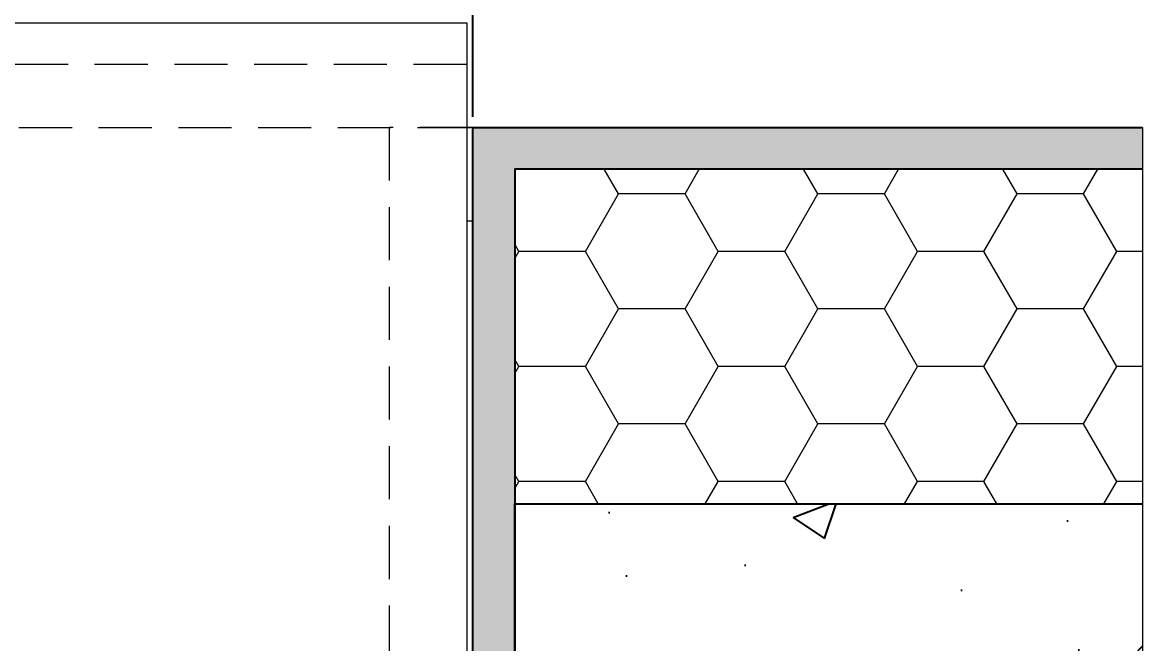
# Model space of a CAD drawing. Header units: millimetres. Extents: x -20000 to 230000, y -17405 to 24510.
# Drawn here: x 5232.3 to 5500, y -5705.5 to -5557 of the extents above; entities that cross this region are included whole.
import ezdxf

# ---------------------------------------------------------------- set-up
doc = ezdxf.new("R2010")
doc.units = ezdxf.units.MM
doc.header["$PDMODE"] = 35
doc.header["$PDSIZE"] = 0.5
doc.linetypes.add('CACHE', pattern=[9.524999999999999, 6.35, -3.175])
doc.layers.get('0').update_dxf_attribs({"lineweight": 13})
doc.layers.get('Defpoints').update_dxf_attribs({"true_color": 0xc2a584})
doc.layers.add('0 - Invisible', color=43, linetype='Continuous', lineweight=0, plot=False)
for name, color, linetype, lineweight in [('1 - Aluminium', 150, 'Continuous', 13), ('1 - BETON', 251, 'Continuous', 25), ('1 - Cotation', 32, 'Continuous', 13), ('1 - INTERROMPU', 253, 'CACHE', 13), ('1 - Isolant', 132, 'Continuous', 13)]:
    doc.layers.add(name, color=color, linetype=linetype, lineweight=lineweight)
doc.styles.add('Texte Poralu', font='tahomabd.ttf')
doc.dimstyles.new('100 - 1000', dxfattribs={"dimtxt": 15, "dimasz": 15, "dimexe": 5, "dimexo": 2.5, "dimgap": 8, "dimtad": 1, "dimdec": 1, "dimtxsty": 'Texte Poralu', "dimcen": 10, "dimazin": 0, "dimtfac": 1, "dimtdec": 1, "dimtmove": 0, "dimatfit": 3, "dimfxl": 1, "dimarcsym": 0})

# ---------------------------------------------------------------- blocks, each defined once
blk = doc.blocks.new('*U842')
at = {"layer": '1 - Isolant'}
h = blk.add_hatch(dxfattribs=at)
h.set_pattern_fill('HONEY', color=256, scale=5, style=0)
h.set_pattern_definition([(0, (110.0000906813141, 79.99999999999812), (23.8125, 13.748153225), [15.875, -31.75]), (120, (110.0000906813141, 79.99999999999812), (-23.81249994797095, 13.74815331511695), [15.87499999999995, -31.7499999999999]), (59.99999999999999, (110.0000906813141, 79.99999999999812), (5.202904551637744e-08, 27.49630654011694), [-31.75, 15.875])])
h.paths.add_polyline_path([(-149.9999933903616, 0), (1.818989403545856e-12, -9.094947017729282e-13), (9.237055564881302e-13, 79.99999999999818), (-149.9999933903625, 79.99999999999906)])
at = {"layer": '0 - Invisible'}
blk.add_lwpolyline([(-149.9999933903625, 79.99999999999906), (-149.9999933903616, 0)], dxfattribs=at)
at = {"layer": '1 - Isolant'}
blk.add_lwpolyline([(-149.9999933903616, 0), (0, 0), (0, 0), (1.818989403545856e-12, -9.094947017729282e-13), (9.237055564881302e-13, 79.99999999999818), (-149.9999933903625, 79.99999999999906)], dxfattribs=at)
blk = doc.blocks.new('*U930')
at = {"layer": '1 - Aluminium'}
blk.add_line((339.9998078140451, 197.6115097641086), (338.4998078140415, 197.6115097641086), dxfattribs=at)
at = {"layer": '1 - Aluminium', "linetype": 'CACHE', "ltscale": 2}
blk.add_lwpolyline([(-338.499807814027, 244.9998312581155), (338.499807814027, 244.9998312581155), (338.499807814027, 234.9998312581292), (-338.499807814027, 234.9998312581292)], close=True, dxfattribs=at)
at = {"layer": '1 - Aluminium', "linetype": 'ByBlock', "ltscale": 2}
for points in [[(-338.499807814027, 24.99999999998542), (-338.499807814027, 244.9998312581155), (338.499807814027, 244.9998312581201), (338.499807814027, 24.99999999998542)], [(339.999807814027, 24.99999999998542), (339.999807814027, 219.9998465438866), (338.499807814027, 219.9998465438866), (338.499807814027, 24.99999999998542)]]:
    blk.add_lwpolyline(points, dxfattribs=at)
at = {"layer": '1 - Aluminium', "linetype": 'CACHE', "ltscale": 2}
for points in [[(339.999807814027, 219.9998465438866), (319.999807814027, 219.9998465438866), (319.999807814027, 1.201488842928484), (339.999807814027, 1.201488842928484), (339.999807814027, 24.99999999998542)], [(339.999807814027, 24.99999999998542), (339.999807814027, 219.9998465438866)]]:
    blk.add_lwpolyline(points, dxfattribs=at)
blk = doc.blocks.new('*D915')
at = {"layer": '1 - Cotation', "color": 0, "lineweight": -2, "transparency": 16777216}
for p, q in [((4660.000043760235, -5579.57160276395), (4660.000043760235, -5504.25662904763)), ((5340.000016256396, -5579.571921230534), (5340.000016256396, -5504.25662904763)), ((4675.000043760235, -5509.25662904763), (5325.000016256396, -5509.25662904763))]:
    blk.add_line(p, q, dxfattribs=at)
at = {"layer": '1 - Cotation', "color": 0, "transparency": 16777216}
for points in [[(4675.000043760235, -5506.75662904763), (4675.000043760235, -5511.75662904763), (4660.000043760235, -5509.25662904763)], [(5325.000016256396, -5506.75662904763), (5325.000016256396, -5511.75662904763), (5340.000016256396, -5509.25662904763)]]:
    blk.add_solid(points, dxfattribs=at)
at = {"layer": 'Defpoints', "color": 0, "transparency": 16777216}
for p in [(5340.000016256396, -5509.25662904763), (4660.000043760235, -5582.07160276395), (5340.000016256396, -5582.071921230534)]:
    blk.add_point(p, dxfattribs=at)
at = {"layer": '1 - Cotation', "color": 0, "transparency": 16777216, "insert": (5000.000030008316, -5493.75662904763), "char_height": 15, "attachment_point": 5, "style": 'Texte Poralu'}
blk.add_mtext('L', dxfattribs=at)
blk = doc.blocks.new('*U834')
at = {"layer": '1 - BETON'}
h = blk.add_hatch(dxfattribs=at)
h.set_pattern_fill('CONCRETE', color=256, scale=15, style=0, pattern_type=2)
h.set_pattern_definition([(49.99999999999999, (-49.99996146718152, -20.00000000000003), (107.589027390113, -9.412820247389266), [11.25, -123.75]), (355, (-49.99996146718152, -20.00000000000003), (-20.81270004195, 112.8288200550018), [9, -99]), (100.4514, (-41.03420946718152, -20.78440100000003), (86.77640725710323, 103.415931309143), [9.5610285, -105.1713168]), (46.18420000000002, (-49.99996146718152, 9.999999999999977), (160.0861572938467, -24.82785214935271), [16.87499999999996, -185.6249999999997]), (96.6356, (-36.65944971718152, 7.931003949999974), (140.1994058323055, 146.1176806350663), [14.3415432, -157.75695]), (351.1842, (-49.99996146718152, 9.999999999999977), (140.1992917700441, 146.1177901387987), [13.5, -148.5]), (21, (-34.99996146718152, 2.499999999999975), (89.53605781776925, -60.39283359980082), [11.25, -123.75]), (326.0000000000001, (-34.99996146718152, 2.499999999999975), (36.49729978823726, 108.772506757028), [9, -99]), (71.4514, (-27.53862651718151, -2.532740900000025), (126.0333942872235, 48.37957450649286), [9.5610285, -105.1713168]), (37.50000000000001, (-49.99996146718152, -20.00000000000003), (1.8239782975936, 49.93407807469672), [0, -97.8, 0, -100.5, 0, -99.375]), (7.499999999999999, (-49.99996146718152, -20.00000000000003), (39.46043061632229, 59.16175678235403), [0, -57.3, 0, -95.55, 0, -37.875]), (327.5, (-83.44996146718152, -20.00000000000003), (80.07336542586135, -3.383230760156963), [0, -37.5, 0, -117, 0, -155.25]), (317.5, (-98.44996146718152, -20.00000000000003), (87.47792540135794, 15.01574734984766), [0, -48.75, 0, -77.69999999999999, 0, -110.25])])
h.paths.add_polyline_path([(150.0000385328185, 179.9999999999999), (150.0000385328185, 0), (0, 0), (0, 180)])
at = {"layer": '0 - Invisible'}
blk.add_lwpolyline([(150.0000385328185, 179.9999999999999), (150.0000385328185, 0)], dxfattribs=at)
at = {"layer": '1 - BETON'}
blk.add_lwpolyline([(150.0000385328185, 0), (0, 0), (0, 180), (150.0000385328185, 179.9999999999999)], dxfattribs=at)
blk = doc.blocks.new('*U929')
at = {"layer": '1 - BETON'}
h = blk.add_hatch(dxfattribs=at)
h.set_pattern_fill('AR-SAND', color=256, scale=0.1)
h.set_pattern_definition([(37.50000000000001, (49.99994055178092, -59.99999524586235), (-0.1600031295984046, 4.894132373293424), [0, -3.860800000000001, 0, -4.318000000000001, 0, -4.1275]), (7.499999999999999, (49.99994055178092, -59.99999524586235), (4.495232831380027, 7.168251005683543), [0, -2.0828, 0, -3.4798, 0, -1.3335]), (327.5, (46.87574055178092, -59.99999524586235), (7.90992370241458, 0.01437184678545762), [0, -1.27, 0, -4.572, 0, -5.969]), (317.5, (46.87574055178092, -59.99999524586235), (7.635564524722972, 2.229293232572163), [0, -0.635, 0, -2.9972, 0, -3.429])])
h.paths.add_polyline_path([(-150.0000594482191, 10), (-150.0000594482191, 0), (0, 0), (0, -259.9999952458624), (10, -259.9999952458624), (10, 10)])
at = {"layer": '0 - Invisible'}
blk.add_lwpolyline([(-150.0000594482191, 10), (-150.0000594482191, 0)], dxfattribs=at)
at = {"layer": '1 - BETON'}
blk.add_lwpolyline([(-150.0000594482191, 0), (0, 0), (0, -259.9999952458624), (10, -259.9999952458624), (10, 10), (-150.0000594482191, 10)], dxfattribs=at)

msp = doc.modelspace()

# ---------------------------------------------------------------- linework, layer by layer
at = {"layer": '1 - INTERROMPU', "ltscale": 2}
msp.add_line((4660.000043760235, -5582.07160276395), (5340.000016256396, -5582.071921230534), dxfattribs=at)

# ---------------------------------------------------------------- block references
for name, p in [('*U930', (4999.999926975084, -5802.071593255371)), ('*U834', (5350, -5852.071593255383))]:
    msp.add_blockref(name, p)
at = {"xscale": -1}
for name, p, rotation in [('*U929', (5350.000016398273, -5592.071921088656), 8.128960704567589e-07), ('*U842', (5350.00004514242, -5672.071593255382), 359.9999598587287)]:
    msp.add_blockref(name, p, dxfattribs=dict(at, rotation=rotation))

# ---------------------------------------------------------------- dimensions: what is measured, and where the dimension line sits
at = {"layer": '1 - Cotation'}
dim = msp.add_linear_dim(base=(5340.000016256396, -5509.25662904763), p1=(4660.000043760235, -5582.07160276395), p2=(5340.000016256396, -5582.071921230534), text='L', dimstyle='100 - 1000', dxfattribs=at)
dim.commit()
dim.dimension.update_dxf_attribs({"geometry": '*D915', "text_midpoint": (5000.000030008316, -5493.75662904763)})

doc.saveas('drawing.dxf')
